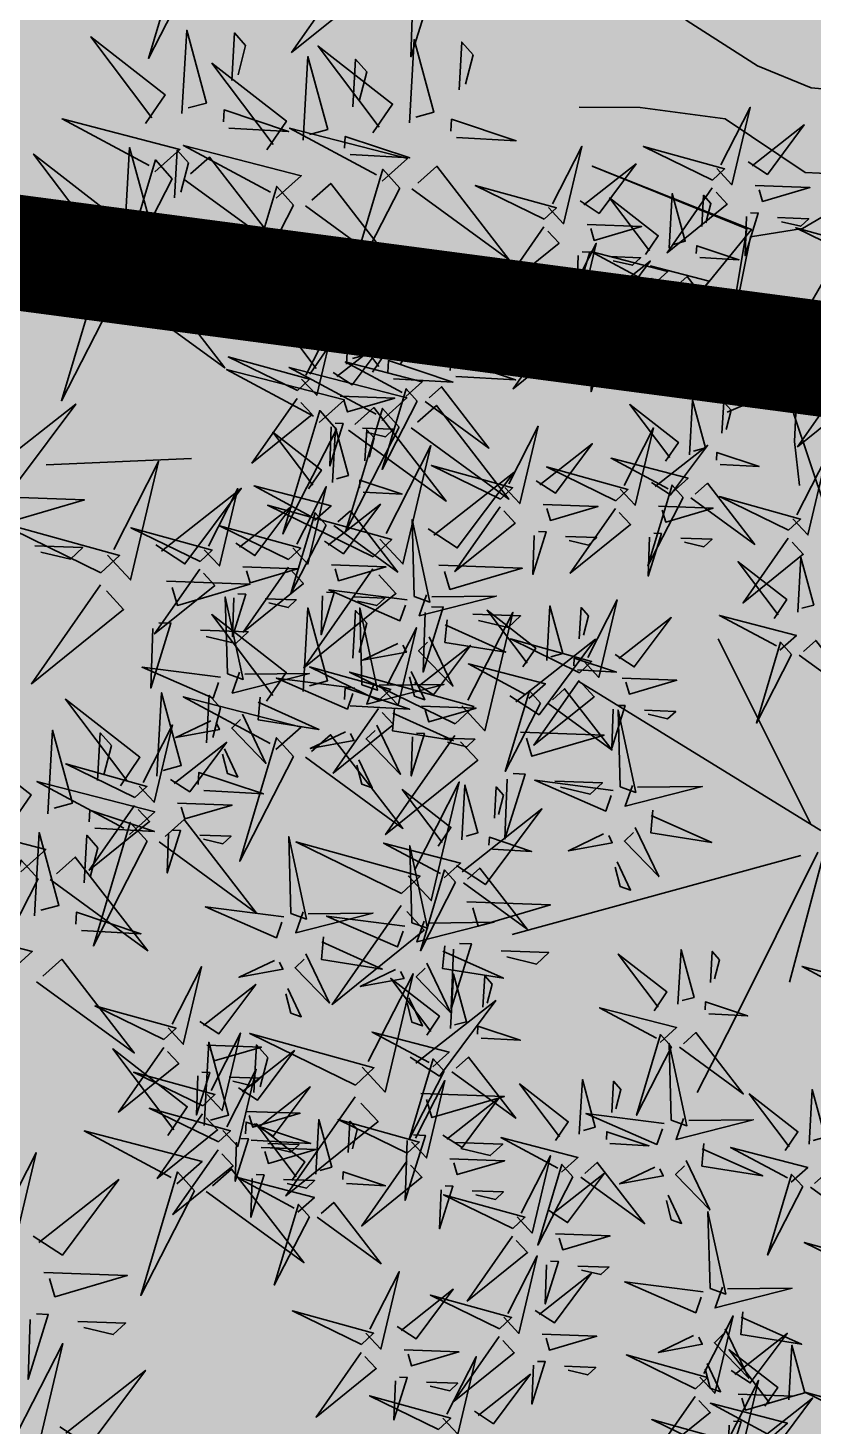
# Model space of a CAD drawing. Header units: millimetres. Extents: x -176651 to 424033, y -469666 to 486614.
# Drawn here: x 112025 to 112297.3, y 96784.8 to 97269.8 of the extents above; entities that cross this region are included whole.
import ezdxf

# ---------------------------------------------------------------- set-up
doc = ezdxf.new("R2010")
doc.units = ezdxf.units.MM
doc.linetypes.add('1625E_Roof Plan$0$DASHED', pattern=[0.75, 0.5, -0.25])
doc.layers.add('1625_East Villa$0$ad-Landscape', color=8, linetype='Continuous', lineweight=35)
doc.layers.add('1625_East Villa$0$ad-Verandah', color=8, linetype='Continuous')
doc.layers.add('1625E_Roof Plan$0$ad-Secondary Roof', color=8, linetype='Continuous')

# ---------------------------------------------------------------- blocks, each defined once
blk = doc.blocks.new('1625_East Villa$0$bamboo')
at = {"color": 76}
blk.add_line((390, 162.3), (546.4, 218.1), dxfattribs=at)
at = {"layer": '1625_East Villa$0$ad-Landscape', "color": 76}
for p, q in [((43.5, 73), (278.2, 631.2)), ((-12.4, 39.5), (-247.1, 564.2)), ((-23.6, 61.9), (-370, 296.3)), ((32.3, 39.5), (390, 162.3)), ((43.5, 28.4), (300.5, 61.9))]:
    blk.add_line(p, q, dxfattribs=at)
at = {"layer": '1625_East Villa$0$ad-Landscape', "color": 62}
blk.add_line((-124.2, -652.6), (-157.7, -842.3), dxfattribs=at)
at = {"layer": '1625_East Villa$0$ad-Landscape', "color": 76}
for points in [[(103.7, 1424.7), (54.4, 1572.3), (77.9, 1403.4), (103.7, 1424.7)], [(-387.8, 1356.5), (-437.1, 1504.1), (-413.6, 1335.2), (-387.8, 1356.5)], [(119.4, 1423.2), (261.4, 1496.7), (147.9, 1388.7), (126.6, 1414.5)], [(-160.7, 1284.9), (-160, 1444.8), (-116.9, 1294.1), (-149.7, 1287.2)], [(581.6, 1302), (532.2, 1449.6), (555.7, 1280.7), (581.6, 1302)], [(-372, 1355), (-230.1, 1428.5), (-343.6, 1320.5), (-364.9, 1346.4)], [(79.4, 1419.1), (107.8, 1384.6), (-52.4, 1368.4), (70.8, 1412)], [(597.3, 1300.4), (739.2, 1374), (625.7, 1265.9), (604.4, 1291.8)], [(-756.4, 1206.5), (-805.8, 1354.1), (-782.2, 1185.2), (-756.4, 1206.5)], [(-70.9, 1292.4), (-27.7, 1358.5), (-55.4, 1272.9), (-68.6, 1281.5)], [(57.7, 1357.7), (77.5, 1316.1), (-31.5, 1255.3), (64.8, 1349.1)], [(704.4, 1206.5), (655.1, 1354.1), (678.6, 1185.2), (704.4, 1206.5)], [(-412.1, 1350.9), (-383.7, 1316.4), (-543.9, 1300.2), (-420.7, 1343.8)], [(103.3, 1337.4), (92.8, 1227.4), (133.3, 1318.7), (110.4, 1328.8)], [(167.7, 1347.1), (246.3, 1339.5), (157.6, 1324.2), (159.1, 1340)], [(-415.1, 1179.2), (-464.4, 1326.8), (-440.9, 1157.9), (-415.1, 1179.2)], [(-169.3, 1271.7), (-323, 1296.4), (-162.4, 1238.9), (-169.3, 1271.7)], [(557.2, 1296.4), (585.7, 1261.9), (425.4, 1245.7), (548.6, 1289.3)], [(772.7, 1165.6), (723.3, 1313.2), (746.9, 1144.3), (772.7, 1165.6)], [(-740.7, 1205), (-598.8, 1278.5), (-712.2, 1170.5), (-733.6, 1196.4)], [(-433.8, 1289.5), (-414, 1248), (-523, 1187.1), (-426.7, 1280.9)], [(-323.8, 1278.9), (-245.2, 1271.3), (-333.9, 1256.1), (-332.4, 1271.8)], [(161.7, 1284.2), (155.7, 1221.3), (172.9, 1235.5), (168.8, 1275.6)], [(720.2, 1205), (862.1, 1278.5), (748.6, 1170.5), (727.3, 1196.4)], [(-500.1, 1137.3), (-534, 1108.2), (-553.5, 1268), (-507.4, 1145.8)], [(-388.2, 1269.3), (-398.7, 1159.2), (-358.2, 1250.5), (-381.1, 1260.6)], [(-18, 1257.9), (35, 1223.4), (30.4, 1245.3), (-7, 1260.2)], [(-561.9, 1157.8), (-603.1, 1137.1), (-666.2, 1244.8), (-570.4, 1150.5)], [(-399.4, 1177.7), (-257.4, 1251.3), (-370.9, 1143.2), (-392.2, 1169.1)], [(-175.7, 1247.6), (-131.9, 1256.8), (-191.9, 1107.3), (-173.4, 1236.6)], [(-92.2, 1230.9), (0.4, 1170.5), (-61.7, 1248.7), (-81.3, 1233.2)], [(303.5, 1094), (304.2, 1253.9), (347.3, 1103.2), (314.4, 1096.3)], [(535.5, 1235), (555.3, 1193.4), (446.4, 1132.5), (542.6, 1226.4)], [(645.6, 1224.3), (724.2, 1216.7), (635.4, 1201.5), (637, 1217.2)], [(788.4, 1164.1), (930.3, 1237.6), (816.9, 1129.6), (795.5, 1155.5)], [(-329.8, 1216), (-335.8, 1153.1), (-318.6, 1167.3), (-322.7, 1207.4)], [(581.2, 1214.7), (570.7, 1104.6), (611.1, 1195.9), (588.3, 1206.1)], [(-780.7, 1200.9), (-752.3, 1166.4), (-912.5, 1150.2), (-789.3, 1193.8)], [(-131.4, 1199.8), (-85.3, 1198.1), (-81.9, 1073.4), (-120.4, 1202.1)], [(680.1, 1200.9), (708.6, 1166.4), (548.3, 1150.2), (671.5, 1193.8)], [(-439.4, 1173.7), (-411, 1139.2), (-571.2, 1122.9), (-448, 1166.6)], [(-174.3, 1012.2), (-173.7, 1172.1), (-130.6, 1021.4), (-163.4, 1014.5)], [(393.3, 1101.5), (436.5, 1167.6), (408.8, 1082), (395.6, 1090.6)], [(-494, 1113.1), (-347.5, 1165.5), (-515.9, 1138.5), (-494, 1113.1)], [(748.4, 1160), (776.8, 1125.5), (616.6, 1109.3), (739.8, 1152.9)], [(639.6, 1161.5), (633.5, 1098.6), (650.8, 1112.8), (646.7, 1152.8)], [(-802.5, 1139.6), (-782.6, 1098), (-891.6, 1037.1), (-795.3, 1130.9)], [(658.4, 1139.6), (678.2, 1098), (569.2, 1037.1), (665.5, 1130.9)], [(-773.2, 987.3), (-807.1, 958.2), (-826.6, 1118), (-780.4, 995.8)], [(-756.8, 1119.3), (-767.3, 1009.2), (-726.8, 1100.5), (-749.7, 1110.6)], [(-692.4, 1128.9), (-613.8, 1121.3), (-702.5, 1106.1), (-701, 1121.8)], [(-581.3, 1111.7), (-691.5, 1120), (-599.4, 1081.4), (-589.8, 1104.4)], [(-461.1, 1112.3), (-441.3, 1070.7), (-550.3, 1009.8), (-454, 1103.7)], [(704, 1119.3), (693.5, 1009.2), (734, 1100.5), (711.2, 1110.6)], [(768.4, 1128.9), (847.1, 1121.3), (758.3, 1106.1), (759.8, 1121.8)], [(892.5, 987.3), (858.6, 958.2), (839.1, 1118), (885.2, 995.8)], [(-495.2, 1097.3), (-418.8, 957), (-529.1, 1068.2), (-503.7, 1090.1)], [(-415.5, 1092), (-426, 981.9), (-385.5, 1073.2), (-408.4, 1083.4)], [(-351.1, 1101.6), (-272.5, 1094), (-361.2, 1078.8), (-359.7, 1094.5)], [(-155.7, 961.1), (-205, 1108.7), (-181.5, 939.8), (-155.7, 961.1)], [(294.9, 1080.8), (141.2, 1105.5), (301.8, 1048), (294.9, 1080.8)], [(726.6, 1098.6), (746.5, 1057), (637.5, 996.2), (733.8, 1090)], [(830.7, 1007.8), (789.5, 987.1), (726.4, 1094.8), (822.2, 1000.5)], [(-365.5, 930.4), (-364.8, 1090.2), (-321.7, 939.6), (-354.5, 932.7)], [(-84.5, 1019.7), (-41.3, 1085.8), (-69, 1000.1), (-82.2, 1008.8)], [(772.3, 1078.4), (761.8, 968.3), (802.3, 1059.6), (779.4, 1069.7)], [(836.7, 1088), (915.3, 1080.4), (826.6, 1065.2), (828.1, 1080.9)], [(-698.4, 1066), (-704.4, 1003.1), (-687.2, 1017.3), (-691.3, 1057.4)], [(-633.3, 1052.3), (-696.3, 1057), (-681.8, 1040.1), (-641.8, 1045)], [(-570.3, 1047.5), (-576.3, 968.8), (-593.4, 1057.2), (-577.6, 1056)], [(288.5, 1056.7), (332.3, 1065.9), (272.3, 916.4), (290.8, 1045.7)], [(372, 1040), (464.6, 979.6), (402.5, 1057.8), (382.9, 1042.3)], [(446.2, 1067), (499.2, 1032.5), (494.6, 1054.4), (457.2, 1069.3)], [(762.4, 1066), (756.4, 1003.1), (773.6, 1017.3), (769.5, 1057.4)], [(-357.1, 1038.7), (-363.1, 975.8), (-345.9, 990), (-350, 1030.1)], [(-183, 999), (-336.7, 1023.7), (-176.1, 966.2), (-183, 999)], [(-140, 959.5), (2, 1033.1), (-111.5, 925), (-132.8, 950.9)], [(830.7, 1025.1), (824.7, 962.2), (841.9, 976.4), (837.8, 1016.5)], [(-767.1, 963.1), (-620.5, 1015.5), (-788.9, 988.5), (-767.1, 963.1)], [(-275.7, 937.9), (-232.5, 1004), (-260.1, 918.3), (-273.4, 927)], [(289.9, 848.6), (290.5, 1008.4), (333.6, 857.8), (300.8, 850.9)], [(332.8, 1008.9), (378.9, 1007.2), (382.3, 882.5), (343.8, 1011.2)], [(898.5, 963.1), (1045.1, 1015.5), (876.7, 988.5), (898.5, 963.1)], [(-189.3, 974.8), (-145.6, 984), (-205.5, 834.6), (-187, 963.9)], [(-31.6, 985.2), (21.3, 950.7), (16.7, 972.5), (-20.7, 987.5)], [(-105.9, 958.2), (-13.2, 897.8), (-75.4, 976), (-94.9, 960.5)], [(811.3, 961.7), (701, 970), (793.1, 931.4), (802.8, 954.4)], [(1141.3, 824.7), (1092, 972.3), (1115.5, 803.4), (1141.3, 824.7)], [(-768.3, 947.3), (-691.9, 807), (-802.2, 918.2), (-776.8, 940.1)], [(-180, 955.5), (-151.6, 921), (-311.8, 904.8), (-188.6, 948.4)], [(897.3, 947.3), (973.8, 807), (863.4, 918.2), (888.9, 940.1)], [(-374.1, 917.2), (-527.8, 941.9), (-367.2, 884.4), (-374.1, 917.2)], [(-145, 927.1), (-99, 925.4), (-95.6, 800.6), (-134.1, 929.4)], [(745.4, 783.8), (696, 931.4), (719.6, 762.5), (745.4, 783.8)], [(-592.6, 770.2), (-641.9, 917.8), (-618.4, 748.9), (-592.6, 770.2)], [(182.5, 782.8), (148.6, 753.6), (129.1, 913.5), (175.2, 791.2)], [(379.6, 856.1), (422.9, 922.2), (395.2, 836.5), (381.9, 845.1)], [(759.2, 902.3), (696.2, 907), (710.8, 890.1), (750.8, 895)], [(822.2, 897.5), (816.2, 818.8), (799.2, 907.2), (815, 906)], [(-380.5, 893), (-336.7, 902.2), (-396.6, 752.7), (-378.2, 882.1)], [(-297, 876.4), (-204.4, 816), (-266.5, 894.2), (-286.1, 878.7)], [(-201.7, 894.1), (-181.9, 852.5), (-290.9, 791.6), (-194.6, 885.5)], [(-222.7, 903.4), (-169.8, 868.9), (-174.4, 890.7), (-211.8, 905.7)], [(120.7, 803.3), (79.5, 782.6), (16.5, 890.3), (112.2, 796)], [(1157.1, 823.2), (1299, 896.7), (1185.5, 788.7), (1164.2, 814.6)], [(-156.1, 873.8), (-166.6, 763.7), (-126.1, 855), (-149, 865.2)], [(-91.7, 883.5), (-13.1, 875.8), (-101.8, 860.6), (-100.3, 876.4)], [(564.8, 755.5), (530.9, 726.4), (511.4, 886.2), (557.5, 764)], [(281.2, 835.4), (127.5, 860.1), (288.1, 802.6), (281.2, 835.4)], [(503, 776), (461.8, 755.3), (398.7, 863), (494.5, 768.7)], [(761.1, 782.3), (903, 855.8), (789.6, 747.8), (768.2, 773.7)], [(-576.8, 768.6), (-434.9, 842.2), (-548.4, 734.1), (-569.7, 760)], [(-336.2, 845.3), (-290.1, 843.6), (-286.7, 718.8), (-325.2, 847.6)], [(-97.7, 820.6), (-103.7, 757.7), (-86.5, 771.9), (-90.6, 811.9)], [(274.9, 811.2), (318.6, 820.4), (258.7, 670.9), (277.2, 800.3)], [(432.6, 821.6), (485.5, 787.1), (480.9, 808.9), (443.5, 823.9)], [(1117, 819.1), (1145.4, 784.6), (985.2, 768.4), (1108.4, 812)], [(188.6, 758.6), (335.2, 810.9), (166.8, 784), (188.6, 758.6)], [(358.3, 794.5), (451, 734.2), (388.8, 812.4), (369.3, 796.8)], [(-199.8, 660.1), (-233.7, 630.9), (-253.2, 790.8), (-207, 668.5)], [(570.9, 731.3), (717.4, 783.7), (549, 756.7), (570.9, 731.3)], [(721.1, 778.2), (749.5, 743.7), (589.3, 727.5), (712.5, 771.1)], [(1291.5, 647.4), (1242.1, 795), (1265.7, 626.1), (1291.5, 647.4)], [(-959.1, 700.5), (-817.2, 774), (-930.7, 666), (-952, 691.8)], [(-616.9, 764.6), (-588.5, 730.1), (-748.7, 713.9), (-625.5, 757.5)], [(-261.6, 680.5), (-302.7, 659.9), (-365.8, 767.6), (-270, 673.2)], [(101.4, 757.2), (-8.9, 765.5), (83.2, 726.9), (92.9, 749.9)], [(319.2, 763.5), (365.2, 761.8), (368.6, 637), (330.1, 765.8)], [(187.4, 742.8), (263.8, 602.4), (153.5, 713.7), (178.9, 735.5)], [(1095.3, 757.7), (1115.1, 716.2), (1006.1, 655.3), (1102.4, 749.1)], [(1205.3, 747.1), (1283.9, 739.5), (1195.2, 724.3), (1196.7, 740)], [(483.6, 729.9), (373.4, 738.2), (465.5, 699.6), (475.2, 722.6)], [(1140.9, 737.5), (1130.4, 627.4), (1170.9, 718.7), (1148, 728.8)], [(-264.9, 565.6), (-314.3, 713.2), (-290.7, 544.3), (-264.9, 565.6)], [(569.7, 715.5), (646.1, 575.2), (535.8, 686.4), (561.2, 708.3)], [(699.3, 716.8), (719.2, 675.2), (610.2, 614.4), (706.4, 708.2)], [(809.4, 706.2), (888, 698.6), (799.3, 683.4), (800.8, 699.1)], [(-638.6, 703.2), (-618.8, 661.6), (-727.8, 600.7), (-631.5, 694.6)], [(-619.9, 538.4), (-669.2, 686), (-645.7, 517), (-619.9, 538.4)], [(-528.6, 692.6), (-450, 684.9), (-538.7, 669.7), (-537.2, 685.5)], [(-193.7, 635.8), (-47.1, 688.2), (-215.5, 661.2), (-193.7, 635.8)], [(49.3, 697.7), (-13.7, 702.5), (0.8, 685.5), (40.8, 690.4)], [(112.3, 693), (106.3, 614.2), (89.3, 702.6), (105, 701.5)], [(745, 696.6), (734.5, 586.5), (774.9, 677.8), (752.1, 687.9)], [(868.3, 552), (818.9, 699.6), (842.4, 530.7), (868.3, 552)], [(1073.1, 552), (1023.7, 699.6), (1047.2, 530.7), (1073.1, 552)], [(-593, 682.9), (-603.5, 572.8), (-563, 664.1), (-585.9, 674.3)], [(431.6, 670.5), (368.6, 675.2), (383.1, 658.2), (423.1, 663.2)], [(494.6, 665.7), (488.6, 587), (471.6, 675.4), (487.3, 674.2)], [(1199.3, 684.2), (1193.3, 621.3), (1210.5, 635.5), (1206.4, 675.6)], [(-534.6, 629.7), (-540.6, 566.8), (-523.4, 581), (-527.5, 621)], [(-280.9, 634.5), (-391.2, 642.7), (-299.1, 604.1), (-289.4, 627.2)], [(-249.2, 564.1), (-107.3, 637.7), (-220.7, 529.6), (-242.1, 555.5)], [(803.4, 643.3), (797.4, 580.4), (814.6, 594.6), (810.5, 634.7)], [(1267.2, 641.9), (1295.6, 607.4), (1135.4, 591.1), (1258.6, 634.8)], [(-194.9, 620.1), (-118.4, 479.7), (-228.8, 591), (-203.4, 612.8)], [(-37.8, 466.8), (-37.2, 626.6), (5.9, 476), (-26.9, 469.1)], [(884, 550.5), (1025.9, 624), (912.4, 516), (891.1, 541.8)], [(1088.8, 550.5), (1230.7, 624), (1117.2, 516), (1095.9, 541.8)], [(-604.1, 536.8), (-462.2, 610.4), (-575.7, 502.3), (-597, 528.2)], [(742.3, 469.2), (708.4, 440), (688.9, 599.9), (735, 477.6)], [(-333, 575), (-396, 579.7), (-381.4, 562.8), (-341.5, 567.7)], [(-270, 570.3), (-276, 491.5), (-293, 579.9), (-277.2, 578.7)], [(680.5, 489.6), (639.3, 469), (576.2, 576.7), (672, 482.3)], [(1245.4, 580.5), (1265.3, 538.9), (1156.3, 478), (1252.6, 571.9)], [(-650.3, 428.2), (-684.2, 399.1), (-703.7, 559), (-657.6, 436.7)], [(-289.2, 560), (-260.8, 525.6), (-421, 509.3), (-297.8, 552.9)], [(52, 474.3), (95.2, 540.4), (67.5, 454.7), (54.3, 463.3)], [(843.9, 546.4), (872.4, 511.9), (712.1, 495.7), (835.3, 539.3)], [(1048.7, 546.4), (1077.2, 511.9), (916.9, 495.7), (1040.1, 539.3)], [(-712.1, 448.7), (-753.3, 428.1), (-816.4, 535.7), (-720.6, 441.4)], [(-644.2, 532.8), (-615.8, 498.3), (-776, 482), (-652.8, 525.7)], [(-311, 498.7), (-291.1, 457.1), (-400.1, 396.2), (-303.9, 490)], [(-200.9, 488), (-122.3, 480.4), (-211, 465.2), (-209.5, 480.9)], [(748.4, 444.9), (894.9, 497.3), (726.5, 470.3), (748.4, 444.9)], [(822.2, 485), (842, 443.4), (733.1, 382.6), (829.3, 476.4)], [(1027, 485), (1046.8, 443.4), (937.9, 382.6), (1034.1, 476.4)], [(-665.9, 471.4), (-646.1, 429.8), (-755.1, 368.9), (-658.8, 462.8)], [(-265.3, 478.4), (-275.8, 368.3), (-235.4, 459.6), (-258.2, 469.8)], [(-46.5, 453.6), (-200.1, 478.3), (-39.6, 420.8), (-46.5, 453.6)], [(867.9, 464.7), (857.4, 354.7), (897.8, 446), (875, 456.1)], [(932.3, 474.4), (1010.9, 466.8), (922.2, 451.6), (923.7, 467.3)], [(1072.7, 464.7), (1062.1, 354.7), (1102.6, 446), (1079.8, 456.1)], [(1137.1, 474.4), (1215.7, 466.8), (1126.9, 451.6), (1128.4, 467.3)], [(-644.2, 404), (-497.6, 456.4), (-666, 429.4), (-644.2, 404)], [(-620.3, 451.1), (-630.8, 341), (-590.3, 432.3), (-613.2, 442.5)], [(-555.9, 460.7), (-477.3, 453.1), (-566, 437.9), (-564.5, 453.6)], [(661.1, 443.6), (550.9, 451.8), (643, 413.2), (652.6, 436.3)], [(-52.8, 429.4), (-9, 438.6), (-69, 289.1), (-50.5, 418.5)], [(30.7, 412.7), (123.3, 352.4), (61.2, 430.6), (41.6, 415)], [(104.9, 439.8), (157.9, 405.3), (153.3, 427.1), (115.9, 442.1)], [(455.6, 305.5), (421.7, 276.4), (402.2, 436.3), (448.3, 314)], [(617.5, 275.9), (618.2, 435.7), (661.3, 285.1), (628.5, 278.2)], [(747.2, 429.2), (823.6, 288.8), (713.3, 400), (738.7, 421.9)], [(-731.5, 402.7), (-841.7, 410.9), (-749.6, 372.3), (-739.9, 395.4)], [(-206.9, 425.1), (-212.9, 362.2), (-195.7, 376.4), (-199.8, 416.5)], [(393.8, 326), (352.6, 305.3), (289.5, 413), (385.3, 318.7)], [(926.3, 411.5), (920.3, 348.6), (937.5, 362.8), (933.4, 402.9)], [(1131.1, 411.5), (1125, 348.6), (1142.3, 362.8), (1138.2, 402.9)], [(-561.9, 397.8), (-567.9, 334.9), (-550.7, 349.1), (-554.8, 389.2)], [(609.1, 384.1), (546.1, 388.8), (560.6, 371.9), (600.6, 376.8)], [(672.1, 379.4), (666.1, 300.6), (649, 389), (664.8, 387.8)], [(-645.4, 388.3), (-569, 247.9), (-679.3, 359.1), (-653.9, 381)], [(-8.5, 381.7), (37.5, 380), (40.9, 255.2), (2.4, 384)], [(-783.5, 343.2), (-846.5, 347.9), (-832, 331), (-792, 335.9)], [(-720.5, 338.5), (-726.5, 259.7), (-743.5, 348.1), (-727.8, 346.9)], [(461.7, 281.3), (608.2, 333.7), (439.8, 306.7), (461.7, 281.3)], [(707.3, 283.4), (750.5, 349.5), (722.8, 263.8), (709.6, 272.4)], [(-606.2, 183.8), (-655.6, 331.4), (-632, 162.5), (-606.2, 183.8)], [(-363.6, 169.2), (-397.5, 140), (-417, 299.9), (-370.9, 177.6)], [(945.2, 153.2), (945.8, 313), (988.9, 162.4), (956.1, 155.5)], [(374.4, 279.9), (264.1, 288.2), (356.3, 249.6), (365.9, 272.6)], [(608.9, 262.7), (455.2, 287.4), (615.8, 229.9), (608.9, 262.7)], [(1141.3, 142.9), (1092, 290.5), (1115.5, 121.6), (1141.3, 142.9)], [(-425.4, 189.6), (-466.6, 169), (-529.7, 276.7), (-433.9, 182.4)], [(460.4, 265.6), (536.9, 125.2), (426.5, 236.4), (452, 258.3)], [(-590.5, 182.3), (-448.6, 255.9), (-562, 147.8), (-583.4, 173.7)], [(602.5, 238.5), (646.3, 247.7), (586.3, 98.2), (604.8, 227.6)], [(760.2, 248.9), (813.2, 214.4), (808.6, 236.2), (771.2, 251.2)], [(322.4, 220.5), (259.3, 225.2), (273.9, 208.3), (313.9, 213.2)], [(385.4, 215.7), (379.4, 137), (362.3, 225.4), (378.1, 224.2)], [(686, 221.8), (778.6, 161.5), (716.5, 239.7), (696.9, 224.1)], [(1035, 160.6), (1078.2, 226.8), (1050.5, 141.1), (1037.3, 149.7)], [(1264.2, 74.7), (1214.8, 222.3), (1238.4, 53.4), (1264.2, 74.7)], [(1157.1, 141.4), (1299, 214.9), (1185.5, 106.9), (1164.2, 132.8)], [(-918.2, 114.1), (-776.2, 187.7), (-889.7, 79.6), (-911, 105.5)], [(-357.5, 145), (-210.9, 197.3), (-379.3, 170.3), (-357.5, 145)], [(646.8, 190.8), (692.9, 189.1), (696.3, 64.3), (657.8, 193.1)], [(-630.5, 178.2), (-602.1, 143.7), (-762.3, 127.5), (-639.2, 171.1)], [(-444.7, 143.6), (-555, 151.8), (-462.9, 113.3), (-453.2, 136.3)], [(936.5, 139.9), (782.9, 164.7), (943.4, 107.2), (936.5, 139.9)], [(701.3, 5.5), (667.4, -23.6), (647.9, 136.3), (694, 14)], [(1117, 137.3), (1145.4, 102.8), (985.2, 86.6), (1108.4, 130.2)], [(-358.7, 129.2), (-282.3, -11.2), (-392.6, 100.1), (-367.2, 121.9)], [(639.5, 26), (598.3, 5.3), (535.3, 113), (631, 18.7)], [(930.2, 115.8), (973.9, 125), (914, -24.5), (932.5, 104.9)], [(1013.6, 99.1), (1106.3, 38.8), (1044.2, 116.9), (1024.6, 101.4)], [(1087.9, 126.1), (1140.9, 91.6), (1136.3, 113.5), (1098.9, 128.4)], [(1220.1, -21.7), (1186.2, -50.9), (1166.7, 109), (1212.8, -13.3)], [(1095.3, 76), (1115.1, 34.4), (1006.1, -26.5), (1102.4, 67.3)], [(1158.3, -1.3), (1117.1, -21.9), (1054.1, 85.8), (1149.8, -8.5)], [(974.5, 68.1), (1020.5, 66.3), (1023.9, -58.4), (985.4, 70.4)], [(1239.9, 69.2), (1268.3, 34.7), (1108.1, 18.4), (1231.3, 62.1)], [(1140.9, 55.7), (1130.4, -54.4), (1170.9, 36.9), (1148, 47)], [(1205.3, 65.3), (1283.9, 57.7), (1195.2, 42.5), (1196.7, 58.2)], [(319, -89.9), (285.1, -119.1), (265.6, 40.8), (311.8, -81.4)], [(707.4, -18.7), (854, 33.7), (685.6, 6.7), (707.4, -18.7)], [(1218.1, 7.8), (1238, -33.8), (1129, -94.7), (1225.2, -0.8)], [(620.2, -20.1), (509.9, -11.8), (602, -50.4), (611.7, -27.3)], [(706.2, -34.4), (782.6, -174.8), (672.3, -63.6), (697.7, -41.7)], [(868.3, -184.3), (818.9, -36.7), (842.4, -205.6), (868.3, -184.3)], [(1139, -47.3), (1028.7, -39.1), (1120.8, -77.6), (1130.5, -54.6)], [(1168.6, -225.3), (1119.3, -77.6), (1142.8, -246.6), (1168.6, -225.3)], [(-363.6, -689.9), (-397.5, -719), (-417, -559.2), (-370.9, -681.4)], [(414.6, -689.9), (380.7, -719), (361.2, -559.2), (407.3, -681.4)], [(551.1, -689.9), (517.2, -719), (497.7, -559.2), (543.9, -681.4)], [(912.2, -708.1), (940.6, -742.6), (780.4, -758.8), (903.6, -715.2)], [(890.5, -769.5), (910.3, -811.1), (801.3, -871.9), (897.6, -778.1)], [(1158, -776.3), (1186.4, -810.8), (1026.2, -827), (1149.3, -783.4)], [(936.1, -789.8), (925.6, -899.8), (966.1, -808.5), (943.2, -798.4)], [(1000.5, -780.1), (1079.1, -787.7), (990.4, -802.9), (991.9, -787.2)], [(796.9, -949), (763, -978.1), (743.5, -818.2), (789.6, -940.5)], [(735.1, -928.5), (693.9, -949.2), (630.8, -841.5), (726.6, -935.8)], [(994.5, -843), (988.5, -905.9), (1005.7, -891.7), (1001.6, -851.6)], [(1136.2, -837.6), (1156, -879.2), (1047.1, -940.1), (1143.3, -846.3)], [(803, -973.2), (949.5, -920.8), (781.1, -947.8), (803, -973.2)], [(801.8, -988.9), (878.2, -1129.3), (767.9, -1018.1), (793.3, -996.2)], [(726.7, -1038.7), (720.7, -1117.5), (703.7, -1029.1), (719.4, -1030.3)], [(651.9, -1167.6), (793.8, -1094.1), (680.3, -1202.1), (659, -1176.3)], [(700.2, -1243.7), (778.8, -1251.3), (690.1, -1266.6), (691.6, -1250.8)]]:
    blk.add_lwpolyline(points, dxfattribs=at)
at = {"layer": '1625_East Villa$0$ad-Landscape', "color": 62}
for points in [[(-835, 1007.8), (-876.2, 987.1), (-939.2, 1094.8), (-843.4, 1000.5)], [(-854.3, 961.7), (-964.6, 970), (-872.5, 931.4), (-862.8, 954.4)], [(-906.4, 902.3), (-969.4, 907), (-954.8, 890.1), (-914.9, 895)], [(-843.4, 897.5), (-849.4, 818.8), (-866.4, 907.2), (-850.7, 906)], [(-1166, 756.5), (-1215.3, 904.1), (-1191.8, 735.2), (-1166, 756.5)], [(-974.8, 702), (-1024.2, 849.6), (-1000.7, 680.7), (-974.8, 702)], [(-1150.2, 755), (-1008.3, 828.6), (-1121.8, 720.5), (-1143.1, 746.4)], [(-1190.3, 750.9), (-1161.9, 716.5), (-1322.1, 700.2), (-1198.9, 743.8)], [(-1212, 689.6), (-1192.2, 648), (-1301.2, 587.1), (-1204.9, 680.9)], [(-999.2, 696.4), (-970.7, 661.9), (-1131, 645.7), (-1007.8, 689.3)], [(-1166.4, 669.3), (-1176.9, 559.2), (-1136.4, 650.5), (-1159.3, 660.7)], [(-1102, 678.9), (-1023.4, 671.3), (-1112.1, 656.1), (-1110.6, 671.8)], [(-1059.9, 523.7), (-1093.8, 494.6), (-1113.3, 654.4), (-1067.1, 532.2)], [(-1121.7, 544.2), (-1162.9, 523.5), (-1225.9, 631.2), (-1130.2, 536.9)], [(-1020.9, 635), (-1001.1, 593.4), (-1110, 532.6), (-1013.8, 626.4)], [(-1108, 616), (-1114, 553.1), (-1096.8, 567.3), (-1100.9, 607.4)], [(-975.2, 614.7), (-985.8, 504.7), (-945.3, 596), (-968.1, 606.1)], [(-910.8, 624.4), (-832.2, 616.8), (-921, 601.5), (-919.5, 617.3)], [(-1288.8, 429.3), (-1338.2, 576.9), (-1314.7, 408), (-1288.8, 429.3)], [(-916.9, 561.5), (-922.9, 498.6), (-905.6, 512.8), (-909.7, 552.9)], [(-1053.8, 499.5), (-907.2, 551.9), (-1075.6, 524.9), (-1053.8, 499.5)], [(-1273.1, 427.7), (-1131.2, 501.3), (-1244.7, 393.3), (-1266, 419.1)], [(-1141, 498.1), (-1251.3, 506.4), (-1159.2, 467.8), (-1149.5, 490.8)], [(-1055, 483.7), (-978.6, 343.4), (-1088.9, 454.6), (-1063.5, 476.4)], [(-1193.1, 438.6), (-1256.1, 443.4), (-1241.5, 426.4), (-1201.6, 431.4)], [(-1130.1, 433.9), (-1136.1, 355.2), (-1153.1, 443.6), (-1137.4, 442.4)], [(-1313.2, 423.7), (-1284.7, 389.2), (-1445, 373), (-1321.8, 416.6)], [(-1334.9, 362.3), (-1315.1, 320.7), (-1424, 259.8), (-1327.8, 353.7)], [(-1224.9, 351.7), (-1146.2, 344), (-1235, 328.8), (-1233.5, 344.6)], [(-1289.2, 342), (-1299.8, 231.9), (-1259.3, 323.3), (-1282.1, 333.4)], [(-1230.9, 288.8), (-1236.9, 225.9), (-1219.6, 240.1), (-1223.8, 280.1)], [(-933.9, 115.6), (-983.2, 263.3), (-959.7, 94.3), (-933.9, 115.6)], [(-1166, 102), (-1215.3, 249.6), (-1191.8, 80.7), (-1166, 102)], [(-425.4, -669.4), (-466.6, -690.1), (-529.7, -582.4), (-433.9, -676.7)], [(-119.8, -578.6), (-100, -620.2), (-209, -681), (-112.7, -587.2)], [(352.8, -669.4), (311.6, -690.1), (248.5, -582.4), (344.3, -676.7)], [(-74.2, -598.9), (-84.7, -708.9), (-44.2, -617.6), (-67, -607.5)], [(8.2, -743.4), (-41.2, -595.8), (-17.7, -764.7), (8.2, -743.4)], [(-527.4, -744.4), (-561.3, -773.6), (-580.8, -613.7), (-534.7, -736)], [(-589.2, -724), (-630.4, -744.6), (-693.5, -636.9), (-597.7, -731.2)], [(-357.5, -714.1), (-210.9, -661.7), (-379.3, -688.7), (-357.5, -714.1)], [(-15.8, -652.1), (-21.8, -715), (-4.6, -700.8), (-8.7, -660.7)], [(420.7, -714.1), (567.3, -661.7), (398.9, -688.7), (420.7, -714.1)], [(23.9, -744.9), (165.8, -671.4), (52.3, -779.4), (31, -753.6)], [(346.4, -826.2), (312.4, -855.4), (293, -695.5), (339.1, -817.8)], [(-821.7, -768.6), (-675.1, -716.3), (-843.5, -743.3), (-821.7, -768.6)], [(-444.7, -715.5), (-555, -707.2), (-462.9, -745.8), (-453.2, -722.8)], [(-521.3, -768.6), (-374.8, -716.3), (-543.2, -743.3), (-521.3, -768.6)], [(284.5, -805.8), (243.4, -826.4), (180.3, -718.7), (276.1, -813.1)], [(333.5, -715.5), (223.2, -707.2), (315.3, -745.8), (325, -722.8)], [(470, -715.5), (359.7, -707.2), (451.8, -745.8), (461.5, -722.8)], [(-358.7, -729.9), (-282.3, -870.2), (-392.6, -759), (-367.2, -737.1)], [(419.5, -729.9), (495.9, -870.2), (385.6, -759), (411, -737.1)], [(556, -729.9), (632.4, -870.2), (522.1, -759), (547.5, -737.1)], [(-16.2, -749), (12.3, -783.5), (-148, -799.7), (-24.8, -756.1)], [(-608.6, -770), (-718.8, -761.8), (-626.7, -800.3), (-617.1, -777.3)], [(-496.8, -774.9), (-559.8, -770.2), (-545.3, -787.1), (-505.3, -782.2)], [(-433.8, -779.7), (-439.8, -858.4), (-456.8, -770), (-441.1, -771.2)], [(281.4, -774.9), (218.4, -770.2), (232.9, -787.1), (272.9, -782.2)], [(344.4, -779.7), (338.4, -858.4), (321.4, -770), (337.1, -771.2)], [(417.9, -774.9), (354.9, -770.2), (369.5, -787.1), (409.4, -782.2)], [(480.9, -779.7), (474.9, -858.4), (457.9, -770), (473.7, -771.2)], [(-513.8, -908.1), (-547.7, -937.2), (-567.2, -777.3), (-521, -899.6)], [(-522.5, -784.4), (-446.1, -924.8), (-556.4, -813.5), (-531, -791.7)], [(-575.6, -887.6), (-616.8, -908.3), (-679.8, -800.6), (-584, -894.9)], [(-37.9, -810.4), (-18.1, -852), (-127, -912.8), (-30.8, -819)], [(352.4, -850.5), (499, -798.1), (330.6, -825.1), (352.4, -850.5)], [(-660.6, -829.5), (-723.6, -824.8), (-709.1, -841.7), (-669.1, -836.8)], [(-597.6, -834.2), (-603.6, -913), (-620.7, -824.6), (-604.9, -825.7)], [(7.8, -830.7), (-2.8, -940.7), (37.7, -849.4), (14.9, -839.3)], [(72.2, -821), (150.8, -828.6), (62, -843.8), (63.5, -828.1)], [(265.2, -851.8), (154.9, -843.6), (247, -882.2), (256.7, -859.1)], [(351.2, -866.2), (427.7, -1006.6), (317.3, -895.4), (342.8, -873.5)], [(-507.7, -932.3), (-361.1, -879.9), (-529.5, -906.9), (-507.7, -932.3)], [(-227.1, -1003.5), (-261, -1032.7), (-280.5, -872.8), (-234.3, -995)], [(66.1, -883.9), (60.1, -946.8), (77.4, -932.6), (73.3, -892.5)], [(209.8, -1003.5), (175.9, -1032.7), (156.4, -872.8), (202.6, -995)], [(-849.9, -976.7), (-708, -903.2), (-821.4, -1011.2), (-842.8, -985.4)], [(-288.9, -983), (-330, -1003.7), (-393.1, -896), (-297.3, -990.3)], [(148, -983), (106.8, -1003.7), (43.8, -896), (139.5, -990.3)], [(213.1, -911.3), (150.1, -906.6), (164.7, -923.5), (204.7, -918.6)], [(276.1, -916), (270.1, -994.8), (253.1, -906.4), (268.9, -907.6)], [(-554.7, -1044.4), (-588.6, -1073.6), (-608.1, -913.7), (-562, -1036)], [(-616.5, -1023.9), (-657.7, -1044.6), (-720.8, -936.9), (-625, -1031.2)], [(-594.9, -933.7), (-705.2, -925.4), (-613.1, -964), (-603.4, -940.9)], [(-508.9, -948), (-432.5, -1088.4), (-542.8, -977.2), (-517.4, -955.3)], [(-240.7, -1085.3), (-274.6, -1114.5), (-294.1, -954.6), (-248, -1076.9)], [(-60.1, -1097.9), (-109.5, -950.3), (-85.9, -1119.2), (-60.1, -1097.9)], [(-302.5, -1064.9), (-343.7, -1085.5), (-406.8, -977.8), (-311, -1072.1)], [(-221, -1027.7), (-74.4, -975.4), (-242.8, -1002.3), (-221, -1027.7)], [(215.9, -1027.7), (362.5, -975.4), (194.1, -1002.3), (215.9, -1027.7)], [(715.7, -974.6), (605.5, -966.3), (697.6, -1004.9), (707.3, -981.8)], [(-647, -993.1), (-710, -988.4), (-695.4, -1005.3), (-655.5, -1000.4)], [(-584, -997.8), (-590, -1076.6), (-607, -988.2), (-591.3, -989.4)], [(-548.6, -1068.6), (-402.1, -1016.3), (-570.5, -1043.2), (-548.6, -1068.6)], [(-308.2, -1029.1), (-418.5, -1020.8), (-326.4, -1059.4), (-316.7, -1036.4)], [(-44.4, -1099.5), (97.5, -1025.9), (-15.9, -1134), (-37.3, -1108.1)], [(128.7, -1029.1), (18.4, -1020.8), (110.5, -1059.4), (120.2, -1036.4)], [(636.2, -1166.1), (586.8, -1018.5), (610.3, -1187.4), (636.2, -1166.1)], [(663.7, -1034), (600.7, -1029.3), (615.2, -1046.2), (655.2, -1041.3)], [(-801.6, -1052.8), (-723, -1060.4), (-811.7, -1075.7), (-810.2, -1059.9)], [(-222.2, -1043.5), (-145.8, -1183.9), (-256.1, -1072.6), (-230.7, -1050.8)], [(214.7, -1043.5), (291.1, -1183.9), (180.8, -1072.6), (206.2, -1050.8)], [(376.8, -1193.4), (327.4, -1045.8), (350.9, -1214.7), (376.8, -1193.4)], [(-635.9, -1070), (-746.1, -1061.7), (-654, -1100.3), (-644.4, -1077.3)], [(-234.6, -1109.5), (-88.1, -1057.2), (-256.5, -1084.1), (-234.6, -1109.5)], [(-549.8, -1084.4), (-473.4, -1224.8), (-583.8, -1113.5), (-558.3, -1091.7)], [(-360.3, -1088.6), (-423.3, -1083.8), (-408.7, -1100.8), (-368.8, -1095.8)], [(-297.3, -1093.3), (-303.3, -1172), (-320.3, -1083.6), (-304.5, -1084.8)], [(76.6, -1088.6), (13.6, -1083.8), (28.1, -1100.8), (68.1, -1095.8)], [(144.7, -1234.3), (95.3, -1086.7), (118.8, -1255.6), (144.7, -1234.3)], [(139.6, -1093.3), (133.6, -1172), (116.6, -1083.6), (132.3, -1084.8)], [(-321.9, -1110.9), (-432.1, -1102.7), (-340, -1141.2), (-330.3, -1118.2)], [(-84.4, -1103.5), (-56, -1138), (-216.2, -1154.2), (-93.1, -1110.6)], [(-687.9, -1129.5), (-751, -1124.7), (-736.4, -1141.7), (-696.4, -1136.8)], [(-624.9, -1134.2), (-630.9, -1213), (-648, -1124.6), (-632.2, -1125.7)], [(-235.8, -1125.3), (-159.4, -1265.7), (-269.7, -1154.4), (-244.3, -1132.6)], [(392.5, -1194.9), (534.4, -1121.4), (420.9, -1229.4), (399.6, -1203.5)], [(-373.9, -1170.4), (-436.9, -1165.7), (-422.4, -1182.6), (-382.4, -1177.7)], [(-310.9, -1175.1), (-316.9, -1253.9), (-334, -1165.5), (-318.2, -1166.6)], [(-106.2, -1164.9), (-86.3, -1206.5), (-195.3, -1267.4), (-99.1, -1173.5)], [(160.4, -1235.8), (302.3, -1162.3), (188.8, -1270.3), (167.5, -1244.4)], [(3.9, -1175.6), (82.5, -1183.2), (-6.2, -1198.4), (-4.7, -1182.7)], [(611.8, -1171.7), (640.3, -1206.2), (480.1, -1222.4), (603.2, -1178.8)], [(-60.5, -1185.2), (-71, -1295.3), (-30.6, -1204), (-53.4, -1193.8)], [(352.4, -1199), (380.9, -1233.5), (220.7, -1249.7), (343.8, -1206.1)], [(120.3, -1239.9), (148.8, -1274.4), (-11.4, -1290.6), (111.7, -1247)], [(-2.1, -1238.5), (-8.1, -1301.4), (9.1, -1287.1), (5, -1247.1)], [(590.1, -1233.1), (609.9, -1274.7), (501, -1335.5), (597.2, -1241.7)], [(635.8, -1253.4), (625.3, -1363.4), (665.7, -1272.1), (642.9, -1262)], [(330.7, -1260.4), (350.5, -1301.9), (241.6, -1362.8), (337.8, -1269)], [(440.8, -1271), (519.4, -1278.6), (430.7, -1293.8), (432.2, -1278.1)], [(376.4, -1280.6), (365.9, -1390.7), (406.3, -1299.4), (383.5, -1289.3)], [(98.6, -1301.3), (118.4, -1342.9), (9.5, -1403.7), (105.7, -1309.9)], [(208.7, -1311.9), (287.3, -1319.5), (198.6, -1334.7), (200.1, -1319)], [(694.2, -1306.6), (688.2, -1369.5), (705.4, -1355.3), (701.3, -1315.3)], [(144.3, -1321.5), (133.8, -1431.6), (174.2, -1340.3), (151.4, -1330.2)], [(434.8, -1333.9), (428.8, -1396.8), (446, -1382.6), (441.9, -1342.5)], [(202.7, -1374.8), (196.7, -1437.7), (213.9, -1423.5), (209.8, -1383.4)]]:
    blk.add_lwpolyline(points, dxfattribs=at)
blk = doc.blocks.new('1625_East Villa$0$A$C06C421F0')
at = {"layer": '1625_East Villa$0$ad-Landscape'}
for points in [[(441.94, 239.94), (465.89, 220.25), (469.51, 137), (462.28, 109.9), (445.1, 73.12), (424.76, 41.49), (400.81, 4.71)], [(469.51, 193.47), (507.02, 181.21), (510.63, 139.59), (489.84, 97.64), (489.84, 56.01), (493.46, 26.65)], [(507.02, 181.21), (537.75, 141.84), (544.98, 117.32), (616.84, 112.48), (541.37, 115.06), (521.03, 36.65), (541.37, 117.32), (589.27, 87.96), (568.93, 100.22), (565.32, 70.86)], [(517.41, 173.79), (582.49, 146.68), (640.79, 151.52), (661.58, 156.69)], [(627.24, 149.27), (671.98, 171.21)], [(613.68, 146.68), (630.85, 117.32)]]:
    blk.add_lwpolyline(points, dxfattribs=at)
blk = doc.blocks.new('1625_East Villa$0$zw$959F')
at = {"transparency": 33554559}
h = blk.add_hatch(color=256, dxfattribs=at)
h.dxf.hatch_style = 1
h.set_gradient(color1=(153, 204, 0), color2=(63, 127, 0), tint=1, name='INVSPHERICAL')
h.paths.add_polyline_path([(0, -8875), (2430, -8875), (2430, -4975), (0, -4975)])
h = blk.add_hatch(dxfattribs=at)
h.set_pattern_fill('GRASS', color=74)
h.set_pattern_definition([(90, (-1096435.541, 661200.024), (-17.96051224, 17.96051224), [4.7625, -31.1585245]), (45, (-1096435.54, 661200.024), (-17.96051224, 17.96051224), [4.7625, -20.6375]), (135, (-1096435.54, 661200.024), (-17.96051224, -17.96051224), [4.7625, -20.6375])])
h.paths.add_polyline_path([(0, -8875), (2430, -8875), (2430, -4975), (0, -4975)])
at = {"layer": '1625_East Villa$0$ad-Landscape', "xscale": 0.7144563243118911, "yscale": 0.7144563243118911, "zscale": 0.7144563243118911, "rotation": 270}
blk.add_blockref('1625_East Villa$0$A$C06C421F0', (882.59, -4996.88), dxfattribs=at)
at = {"layer": '1625_East Villa$0$ad-Landscape', "linetype": 'Continuous', "rotation": 89.99999999999984}
for p, xscale, yscale, zscale in [((563.55, -5529.23), -0.2620739326953541, 0.2620739326953541, 0.2620739326953535), ((1024.35, -5589.37), -0.1713600815364863, 0.1713600815364863, 0.171360081536486)]:
    blk.add_blockref('1625_East Villa$0$bamboo', p, dxfattribs=dict(at, xscale=xscale, yscale=yscale, zscale=zscale))
blk = doc.blocks.new('1625E_Roof Plan')
at = {"layer": '1625E_Roof Plan$0$ad-Secondary Roof', "linetype": '1625E_Roof Plan$0$DASHED', "ltscale": 2, "const_width": 40}
blk.add_lwpolyline([(12570, 8195), (10022.5, 11207.5), (12570, 14220), (13950, 14220), (13950, 8195)], close=True, dxfattribs=at)
blk = doc.blocks.new('1625_East Villa')
at = {"layer": '1625_East Villa$0$ad-Verandah'}
blk.add_blockref('1625_East Villa$0$zw$959F', (12120, 13620), dxfattribs=at)
blk.add_blockref('1625E_Roof Plan', (0, 0))
blk = doc.blocks.new("All Plot's Villa Plans")
at = {"ltscale": 5, "rotation": 352.4703876422526}
blk.add_blockref('1625_East Villa', (98223.07, 90749.46), dxfattribs=at)

msp = doc.modelspace()

# ---------------------------------------------------------------- block references
at = {"ltscale": 5}
msp.add_blockref("All Plot's Villa Plans", (0, 0), dxfattribs=at)

doc.saveas('drawing.dxf')
